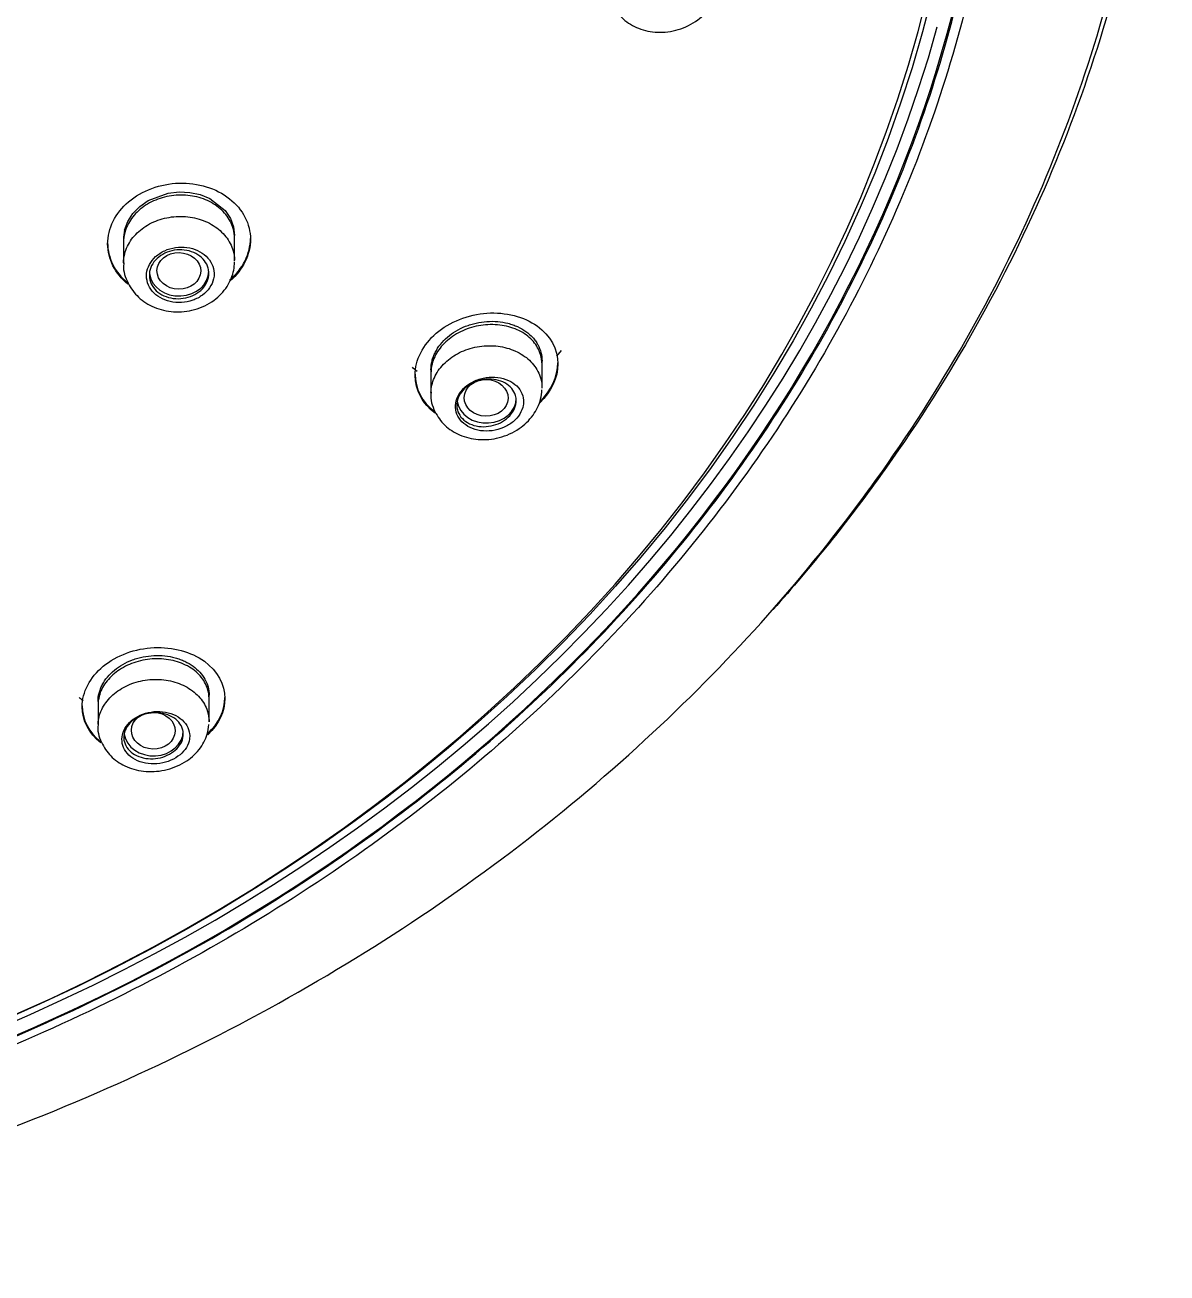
# Model space of a CAD drawing. Header units: millimetres. Extents: x -60 to 7633, y -2614 to 2146.
# Drawn here: x 3037.52 to 3066.31, y 985.92 to 1017.37 of the extents above; entities that cross this region are included whole.
import ezdxf

# ---------------------------------------------------------------- set-up
doc = ezdxf.new("R2010")
doc.units = ezdxf.units.MM
doc.layers.get('0').update_dxf_attribs({"color": 250})

msp = doc.modelspace()

# ---------------------------------------------------------------- linework, layer by layer
at = {"linetype": 'Continuous'}
for p, q in [((3040.415, 1012.802), (3040.627, 1012.951)), ((3040.627, 1012.951), (3041.133, 1013.137)), ((3041.133, 1013.137), (3041.405, 1013.168)), ((3041.405, 1013.168), (3041.679, 1013.154)), ((3041.679, 1013.154), (3041.94, 1013.097)), ((3041.94, 1013.097), (3042.182, 1012.998)), ((3042.182, 1012.998), (3042.568, 1012.695)), ((3040.111, 1012.419), (3040.24, 1012.622)), ((3040.24, 1012.622), (3040.415, 1012.802)), ((3042.568, 1012.695), (3042.697, 1012.5)), ((3040.031, 1012.201), (3040.111, 1012.419)), ((3042.697, 1012.5), (3042.777, 1012.288)), ((3040.004, 1011.976), (3040.004, 1011.364)), ((3042.777, 1012.288), (3042.804, 1012.065)), ((3042.804, 1011.418), (3042.804, 1012.073)), ((3050.928, 1009.026), (3051.044, 1009.17)), ((3050.555, 1008.219), (3050.555, 1008.929)), ((3047.755, 1008.684), (3047.755, 1008.088)), ((3042.161, 999.811), (3042.161, 1000.538)), ((3039.361, 1000.319), (3039.361, 999.715))]:
    msp.add_line(p, q, dxfattribs=at)
msp.add_arc((3040.956, 1011.976), 0.952, 166.3593, 180.0769, dxfattribs=at)
for centre, major_axis, ratio in [((3016.592, 1025.663), (44.7, 0), 0.838671), ((3041.399, 1011.175), (-0.552, 0.007), 0.836504), ((3049.146, 1007.975), (-0.554, 0.012), 0.834677), ((3040.754, 999.588), (-0.552, 0.014), 0.839811)]:
    msp.add_ellipse(centre, major_axis=major_axis, ratio=ratio, dxfattribs=at)
for centre, major_axis, start_param, end_param in [((3016.592, 1025.749), (-45.35, 0), 1.980202, 3.571695), ((3016.592, 1025.541), (-44.564, 0), 0.079176, 3.011959), ((3016.592, 1025.886), (-45.1, 0), 0.292927, 2.913253), ((3041.404, 1011.172), (-0.75, 0), 0.116415, 3.141593), ((3049.155, 1007.97), (-0.75, 0), 0.13878, 3.141593), ((3040.761, 999.581), (-0.75, 0), 0.136095, 3.141593)]:
    msp.add_ellipse(centre, major_axis=major_axis, ratio=0.838671, start_param=start_param, end_param=end_param, dxfattribs=at)
for points, knots in [([(3058.813, 1005.68), (3058.864, 1005.751), (3058.915, 1005.822), (3060.6, 1008.164), (3061.989, 1010.596), (3064.149, 1015.564), (3064.943, 1018.121), (3065.949, 1023.386), (3066.152, 1026.074), (3065.93, 1031.416), (3065.514, 1034.046), (3064.092, 1039.223), (3063.074, 1041.779), (3060.499, 1046.623), (3058.929, 1048.947), (3055.276, 1053.318), (3053.228, 1055.327), (3048.694, 1058.997), (3046.178, 1060.674), (3040.87, 1063.563), (3038.079, 1064.784), (3032.218, 1066.772), (3029.133, 1067.536), (3022.932, 1068.547), (3019.786, 1068.807), (3016.592, 1068.809)], [0, 0, 0, 0, 0.002831, 0.002831, 0.093483, 0.093483, 0.184134, 0.184134, 0.274786, 0.274786, 0.365438, 0.365438, 0.45609, 0.45609, 0.546741, 0.546741, 0.637393, 0.637393, 0.728045, 0.728045, 0.818697, 0.818697, 0.909348, 0.909348, 1, 1, 1, 1]), ([(3033.944, 1066.532), (3034.37, 1066.399), (3034.794, 1066.261), (3038.155, 1065.12), (3040.956, 1063.894), (3046.282, 1060.994), (3048.806, 1059.311), (3053.355, 1055.627), (3055.41, 1053.61), (3059.075, 1049.222), (3060.649, 1046.89), (3063.232, 1042.028), (3064.252, 1039.463), (3065.677, 1034.267), (3066.093, 1031.628), (3066.313, 1026.266), (3066.108, 1023.569), (3065.095, 1018.286), (3064.297, 1015.72), (3062.126, 1010.735), (3060.73, 1008.295), (3058.25, 1004.851), (3057.348, 1003.725), (3056.382, 1002.639)], [0, 0, 0, 0, 0.014806, 0.014806, 0.118386, 0.118386, 0.221967, 0.221967, 0.325547, 0.325547, 0.429127, 0.429127, 0.532707, 0.532707, 0.636287, 0.636287, 0.739867, 0.739867, 0.843448, 0.843448, 0.947028, 0.947028, 1, 1, 1, 1]), ([(3016.592, 1064.053), (3017.962, 1064.053), (3019.356, 1064.001), (3022.091, 1063.793), (3023.449, 1063.638), (3027.494, 1063.018), (3030.176, 1062.393), (3035.329, 1060.757), (3037.794, 1059.753), (3042.504, 1057.374), (3044.754, 1055.988), (3048.862, 1052.947), (3050.742, 1051.281), (3054.15, 1047.655), (3055.669, 1045.696), (3058.227, 1041.639), (3059.286, 1039.522), (3060.951, 1035.106), (3061.541, 1032.836), (3062.224, 1028.285), (3062.322, 1025.988), (3062.015, 1021.347), (3061.612, 1019.067), (3060.332, 1014.608), (3059.448, 1012.414), (3057.207, 1008.174), (3055.874, 1006.167), (3052.796, 1002.374), (3051.032, 1000.571), (3047.162, 997.28), (3045.073, 995.799), (3040.591, 993.159), (3038.18, 991.994), (3033.146, 990.053), (3030.526, 989.275), (3027.838, 988.702)], [0, 0, 0, 0, 0.03125, 0.03125, 0.0625, 0.0625, 0.125, 0.125, 0.1875, 0.1875, 0.25, 0.25, 0.3125, 0.3125, 0.375, 0.375, 0.4375, 0.4375, 0.5, 0.5, 0.5625, 0.5625, 0.625, 0.625, 0.6875, 0.6875, 0.75, 0.75, 0.8125, 0.8125, 0.875, 0.875, 0.9375, 0.9375, 1, 1, 1, 1]), ([(3027.775, 988.873), (3030.448, 989.443), (3033.03, 990.209), (3038.014, 992.127), (3040.419, 993.285), (3044.88, 995.908), (3046.959, 997.38), (3050.812, 1000.651), (3052.569, 1002.442), (3055.634, 1006.214), (3056.961, 1008.209), (3059.194, 1012.425), (3060.075, 1014.608), (3061.352, 1019.042), (3061.754, 1021.309), (3062.063, 1025.926), (3061.967, 1028.211), (3061.291, 1032.738), (3060.704, 1034.996), (3059.051, 1039.39), (3057.999, 1041.496), (3055.456, 1045.533), (3053.947, 1047.481), (3050.558, 1051.089), (3048.688, 1052.747), (3044.604, 1055.773), (3042.365, 1057.152), (3037.681, 1059.519), (3035.23, 1060.518), (3030.104, 1062.146), (3027.436, 1062.768), (3022.071, 1063.59), (3019.351, 1063.799), (3016.592, 1063.798)], [0, 0, 0, 0, 0.0625, 0.0625, 0.125, 0.125, 0.1875, 0.1875, 0.25, 0.25, 0.3125, 0.3125, 0.375, 0.375, 0.4375, 0.4375, 0.5, 0.5, 0.5625, 0.5625, 0.625, 0.625, 0.6875, 0.6875, 0.75, 0.75, 0.8125, 0.8125, 0.875, 0.875, 0.9375, 0.9375, 1, 1, 1, 1]), ([(3052.232, 1018.388), (3052.228, 1018.364), (3052.2, 1018.199), (3052.315, 1017.866), (3052.584, 1017.506), (3052.986, 1017.263), (3053.473, 1017.162), (3054.005, 1017.229), (3054.488, 1017.471), (3054.838, 1017.836), (3055, 1018.214), (3055.016, 1018.428), (3055.022, 1018.513)], [0, 0, 0, 0, 0.016173, 0.130225, 0.23855, 0.347603, 0.463196, 0.586212, 0.714285, 0.831697, 0.942809, 1, 1, 1, 1]), ([(3039.604, 1011.855), (3039.604, 1012.246), (3039.8, 1012.635), (3040.465, 1013.2), (3040.936, 1013.374), (3041.875, 1013.402), (3042.341, 1013.26), (3043.013, 1012.731), (3043.204, 1012.355), (3043.204, 1011.592), (3043.016, 1011.207), (3042.694, 1010.924)], [0, 0, 0, 0, 0.2006761, 0.2006761, 0.4013521, 0.4013521, 0.6020282, 0.6020282, 0.8027042, 0.8027042, 1, 1, 1, 1]), ([(3042.804, 1011.982), (3042.804, 1012.071), (3042.791, 1012.16), (3042.767, 1012.245), (3042.731, 1012.369), (3042.668, 1012.488), (3042.584, 1012.593), (3042.499, 1012.699), (3042.391, 1012.793), (3042.267, 1012.868), (3042.144, 1012.944), (3042.002, 1013.002), (3041.853, 1013.039), (3041.704, 1013.076), (3041.545, 1013.091), (3041.388, 1013.085), (3041.231, 1013.079), (3041.072, 1013.05), (3040.924, 1013.001), (3040.777, 1012.953), (3040.637, 1012.883), (3040.515, 1012.798), (3040.395, 1012.712), (3040.289, 1012.609), (3040.208, 1012.497), (3040.126, 1012.385), (3040.067, 1012.26), (3040.035, 1012.133), (3040.014, 1012.054), (3040.004, 1011.974), (3040.004, 1011.894)], [0, 0, 0, 0, 0.074112, 0.074112, 0.074112, 0.181376, 0.181376, 0.181376, 0.288909, 0.288909, 0.288909, 0.396638, 0.396638, 0.396638, 0.50441, 0.50441, 0.50441, 0.612069, 0.612069, 0.612069, 0.719521, 0.719521, 0.719521, 0.826759, 0.826759, 0.826759, 0.933861, 0.933861, 0.933861, 1, 1, 1, 1]), ([(3040.004, 1011.375), (3040.005, 1011.453), (3040.016, 1011.531), (3040.035, 1011.607), (3040.068, 1011.734), (3040.128, 1011.859), (3040.209, 1011.972), (3040.291, 1012.084), (3040.397, 1012.186), (3040.518, 1012.27), (3040.639, 1012.355), (3040.779, 1012.423), (3040.926, 1012.47), (3041.073, 1012.517), (3041.232, 1012.544), (3041.388, 1012.549), (3041.545, 1012.553), (3041.704, 1012.535), (3041.852, 1012.496), (3042.001, 1012.458), (3042.143, 1012.397), (3042.266, 1012.32), (3042.39, 1012.242), (3042.498, 1012.146), (3042.583, 1012.038), (3042.668, 1011.93), (3042.731, 1011.809), (3042.767, 1011.683), (3042.789, 1011.604), (3042.802, 1011.523), (3042.804, 1011.442)], [0, 0, 0, 0, 0.0646351, 0.0646351, 0.0646351, 0.1730535, 0.1730535, 0.1730535, 0.2814233, 0.2814233, 0.2814233, 0.3897945, 0.3897945, 0.3897945, 0.4982163, 0.4982163, 0.4982163, 0.6067187, 0.6067187, 0.6067187, 0.7152996, 0.7152996, 0.7152996, 0.8239231, 0.8239231, 0.8239231, 0.9325318, 0.9325318, 0.9325318, 1, 1, 1, 1]), ([(3042.288, 1011.117), (3042.286, 1011.196), (3042.267, 1011.274), (3042.234, 1011.346), (3042.2, 1011.418), (3042.151, 1011.486), (3042.09, 1011.544), (3042.028, 1011.602), (3041.954, 1011.652), (3041.872, 1011.689), (3041.789, 1011.727), (3041.697, 1011.753), (3041.603, 1011.766), (3041.51, 1011.779), (3041.411, 1011.778), (3041.316, 1011.764), (3041.221, 1011.75), (3041.128, 1011.723), (3041.043, 1011.684), (3040.958, 1011.646), (3040.88, 1011.595), (3040.814, 1011.536), (3040.749, 1011.477), (3040.695, 1011.408), (3040.657, 1011.336), (3040.618, 1011.263), (3040.594, 1011.185), (3040.587, 1011.107), (3040.579, 1011.029), (3040.587, 1010.949), (3040.611, 1010.875), (3040.635, 1010.8), (3040.676, 1010.728), (3040.729, 1010.665), (3040.782, 1010.602), (3040.849, 1010.545), (3040.926, 1010.501), (3041.002, 1010.456), (3041.09, 1010.422), (3041.181, 1010.401), (3041.273, 1010.381), (3041.37, 1010.373), (3041.466, 1010.379), (3041.562, 1010.385), (3041.658, 1010.404), (3041.748, 1010.435), (3041.837, 1010.467), (3041.921, 1010.511), (3041.993, 1010.565), (3042.065, 1010.618), (3042.128, 1010.682), (3042.175, 1010.751), (3042.222, 1010.82), (3042.256, 1010.896), (3042.274, 1010.973), (3042.285, 1011.021), (3042.289, 1011.069), (3042.288, 1011.117)], [0, 0, 0, 0, 0.05373, 0.05373, 0.05373, 0.107449, 0.107449, 0.107449, 0.161328, 0.161328, 0.161328, 0.215347, 0.215347, 0.215347, 0.269361, 0.269361, 0.269361, 0.32324, 0.32324, 0.32324, 0.376913, 0.376913, 0.376913, 0.4304, 0.4304, 0.4304, 0.483794, 0.483794, 0.483794, 0.537223, 0.537223, 0.537223, 0.590801, 0.590801, 0.590801, 0.644585, 0.644585, 0.644585, 0.698548, 0.698548, 0.698548, 0.752583, 0.752583, 0.752583, 0.806545, 0.806545, 0.806545, 0.860313, 0.860313, 0.860313, 0.913851, 0.913851, 0.913851, 0.967232, 0.967232, 0.967232, 1, 1, 1, 1]), ([(3042.154, 1011.114), (3042.154, 1011.045), (3042.14, 1010.975), (3042.112, 1010.91), (3042.084, 1010.844), (3042.043, 1010.781), (3041.991, 1010.725), (3041.938, 1010.67), (3041.874, 1010.621), (3041.803, 1010.582), (3041.732, 1010.543), (3041.653, 1010.513), (3041.571, 1010.496), (3041.489, 1010.478), (3041.403, 1010.471), (3041.32, 1010.476), (3041.237, 1010.481), (3041.154, 1010.498), (3041.078, 1010.526), (3041.002, 1010.553), (3040.932, 1010.592), (3040.873, 1010.639), (3040.813, 1010.686), (3040.763, 1010.743), (3040.727, 1010.804), (3040.691, 1010.865), (3040.667, 1010.933), (3040.659, 1011.001), (3040.65, 1011.07), (3040.655, 1011.141), (3040.674, 1011.209), (3040.693, 1011.276), (3040.727, 1011.342), (3040.772, 1011.402), (3040.817, 1011.461), (3040.875, 1011.515), (3040.941, 1011.56), (3041.007, 1011.604), (3041.083, 1011.64), (3041.162, 1011.665), (3041.241, 1011.69), (3041.326, 1011.704), (3041.41, 1011.706), (3041.494, 1011.708), (3041.579, 1011.698), (3041.658, 1011.677), (3041.737, 1011.656), (3041.812, 1011.624), (3041.877, 1011.582), (3041.943, 1011.541), (3042, 1011.489), (3042.044, 1011.432), (3042.088, 1011.375), (3042.12, 1011.31), (3042.138, 1011.243), (3042.149, 1011.201), (3042.154, 1011.157), (3042.154, 1011.114)], [0, 0, 0, 0, 0.053549, 0.053549, 0.053549, 0.107101, 0.107101, 0.107101, 0.160618, 0.160618, 0.160618, 0.21417, 0.21417, 0.21417, 0.267827, 0.267827, 0.267827, 0.321607, 0.321607, 0.321607, 0.375473, 0.375473, 0.375473, 0.429353, 0.429353, 0.429353, 0.483169, 0.483169, 0.483169, 0.536878, 0.536878, 0.536878, 0.59048, 0.59048, 0.59048, 0.644021, 0.644021, 0.644021, 0.697567, 0.697567, 0.697567, 0.751186, 0.751186, 0.751186, 0.804913, 0.804913, 0.804913, 0.858744, 0.858744, 0.858744, 0.912627, 0.912627, 0.912627, 0.966484, 0.966484, 0.966484, 1, 1, 1, 1]), ([(3040.015, 1011.377), (3040.011, 1011.352), (3039.984, 1011.189), (3040.099, 1010.857), (3040.365, 1010.492), (3040.772, 1010.233), (3041.27, 1010.117), (3041.81, 1010.171), (3042.291, 1010.403), (3042.633, 1010.759), (3042.783, 1011.122), (3042.799, 1011.323), (3042.804, 1011.398)], [0, 0, 0, 0, 0.017386, 0.129766, 0.239153, 0.35147, 0.470443, 0.595166, 0.724001, 0.839708, 0.949425, 1, 1, 1, 1]), ([(3047.355, 1008.547), (3047.355, 1008.928), (3047.553, 1009.317), (3048.225, 1009.894), (3048.698, 1010.079), (3049.637, 1010.142), (3050.099, 1010.024), (3050.764, 1009.549), (3050.955, 1009.201), (3050.955, 1008.49), (3050.788, 1008.132), (3050.498, 1007.848)], [0, 0, 0, 0, 0.203151, 0.203151, 0.406302, 0.406302, 0.609453, 0.609453, 0.812604, 0.812604, 1, 1, 1, 1]), ([(3050.555, 1008.82), (3050.555, 1008.906), (3050.542, 1008.99), (3050.518, 1009.07), (3050.482, 1009.187), (3050.42, 1009.297), (3050.338, 1009.394), (3050.253, 1009.492), (3050.145, 1009.577), (3050.022, 1009.645), (3049.898, 1009.712), (3049.754, 1009.763), (3049.604, 1009.792), (3049.453, 1009.821), (3049.291, 1009.829), (3049.132, 1009.815), (3048.974, 1009.801), (3048.813, 1009.766), (3048.664, 1009.711), (3048.517, 1009.656), (3048.377, 1009.581), (3048.256, 1009.492), (3048.136, 1009.404), (3048.032, 1009.299), (3047.952, 1009.186), (3047.873, 1009.074), (3047.815, 1008.951), (3047.784, 1008.828), (3047.765, 1008.752), (3047.755, 1008.676), (3047.755, 1008.6)], [0, 0, 0, 0, 0.073623, 0.073623, 0.073623, 0.180234, 0.180234, 0.180234, 0.288593, 0.288593, 0.288593, 0.398097, 0.398097, 0.398097, 0.507697, 0.507697, 0.507697, 0.616473, 0.616473, 0.616473, 0.723997, 0.723997, 0.723997, 0.830362, 0.830362, 0.830362, 0.936029, 0.936029, 0.936029, 1, 1, 1, 1]), ([(3047.816, 1009.013), (3047.829, 1009.049), (3047.845, 1009.086), (3047.899, 1009.191), (3047.942, 1009.259), (3048.045, 1009.388), (3048.105, 1009.45), (3048.235, 1009.562), (3048.307, 1009.614), (3048.462, 1009.706), (3048.543, 1009.746), (3048.67, 1009.796), (3048.714, 1009.811), (3048.802, 1009.838), (3048.847, 1009.85), (3048.982, 1009.881), (3049.073, 1009.894), (3049.256, 1009.907), (3049.348, 1009.906), (3049.526, 1009.89), (3049.613, 1009.875), (3049.739, 1009.843), (3049.781, 1009.83), (3049.861, 1009.802), (3049.9, 1009.787), (3050.012, 1009.736), (3050.083, 1009.695), (3050.212, 1009.603), (3050.269, 1009.552), (3050.345, 1009.469), (3050.368, 1009.44), (3050.411, 1009.38), (3050.431, 1009.349), (3050.484, 1009.253), (3050.51, 1009.187), (3050.546, 1009.049), (3050.555, 1008.976), (3050.555, 1008.904)], [0, 0, 0, 0, 0.034483, 0.034483, 0.103448, 0.103448, 0.172414, 0.172414, 0.241379, 0.241379, 0.310345, 0.310345, 0.344828, 0.344828, 0.37931, 0.37931, 0.448276, 0.448276, 0.517241, 0.517241, 0.586207, 0.586207, 0.62069, 0.62069, 0.655172, 0.655172, 0.724138, 0.724138, 0.793103, 0.793103, 0.827586, 0.827586, 0.862069, 0.862069, 0.931034, 0.931034, 1, 1, 1, 1]), ([(3047.756, 1008.114), (3047.757, 1008.175), (3047.765, 1008.235), (3047.778, 1008.295), (3047.807, 1008.421), (3047.862, 1008.547), (3047.939, 1008.661), (3048.017, 1008.774), (3048.119, 1008.88), (3048.237, 1008.968), (3048.354, 1009.056), (3048.491, 1009.13), (3048.636, 1009.184), (3048.781, 1009.237), (3048.938, 1009.272), (3049.094, 1009.284), (3049.25, 1009.297), (3049.41, 1009.288), (3049.559, 1009.258), (3049.71, 1009.228), (3049.854, 1009.176), (3049.981, 1009.107), (3050.108, 1009.038), (3050.221, 1008.949), (3050.31, 1008.848), (3050.399, 1008.747), (3050.467, 1008.631), (3050.507, 1008.509), (3050.533, 1008.433), (3050.549, 1008.353), (3050.553, 1008.272)], [0, 0, 0, 0, 0.051665, 0.051665, 0.051665, 0.161179, 0.161179, 0.161179, 0.270407, 0.270407, 0.270407, 0.379618, 0.379618, 0.379618, 0.489083, 0.489083, 0.489083, 0.59899, 0.59899, 0.59899, 0.709367, 0.709367, 0.709367, 0.820052, 0.820052, 0.820052, 0.930719, 0.930719, 0.930719, 1, 1, 1, 1]), ([(3047.755, 1008.681), (3047.755, 1008.682), (3047.755, 1008.682), (3047.755, 1008.683), (3047.755, 1008.757), (3047.764, 1008.831), (3047.791, 1008.94), (3047.802, 1008.977), (3047.816, 1009.013)], [0, 0, 0, 0, 0.004483, 0.004483, 0.004483, 0.668161, 0.668161, 1, 1, 1, 1]), ([(3050.496, 1007.874), (3050.788, 1008.159), (3050.955, 1008.516), (3050.955, 1008.858), (3050.955, 1008.858), (3050.955, 1008.858)], [0, 0, 0, 0, 0.999632, 0.999632, 1, 1, 1, 1]), ([(3050.088, 1007.916), (3050.083, 1007.992), (3050.061, 1008.066), (3050.025, 1008.134), (3049.988, 1008.201), (3049.936, 1008.263), (3049.872, 1008.315), (3049.808, 1008.367), (3049.73, 1008.411), (3049.645, 1008.442), (3049.56, 1008.473), (3049.464, 1008.492), (3049.367, 1008.498), (3049.271, 1008.503), (3049.17, 1008.495), (3049.073, 1008.474), (3048.977, 1008.453), (3048.883, 1008.419), (3048.799, 1008.374), (3048.716, 1008.33), (3048.641, 1008.275), (3048.578, 1008.212), (3048.517, 1008.151), (3048.467, 1008.081), (3048.433, 1008.009), (3048.399, 1007.937), (3048.379, 1007.86), (3048.376, 1007.785), (3048.372, 1007.71), (3048.384, 1007.635), (3048.411, 1007.566), (3048.438, 1007.495), (3048.482, 1007.429), (3048.537, 1007.372), (3048.593, 1007.314), (3048.663, 1007.264), (3048.742, 1007.227), (3048.822, 1007.188), (3048.912, 1007.161), (3049.006, 1007.148), (3049.101, 1007.134), (3049.201, 1007.134), (3049.3, 1007.148), (3049.397, 1007.161), (3049.495, 1007.188), (3049.585, 1007.227), (3049.673, 1007.265), (3049.756, 1007.316), (3049.826, 1007.374), (3049.894, 1007.431), (3049.953, 1007.498), (3049.996, 1007.568), (3050.038, 1007.637), (3050.067, 1007.711), (3050.081, 1007.785), (3050.088, 1007.829), (3050.091, 1007.873), (3050.088, 1007.916)], [0, 0, 0, 0, 0.05399, 0.05399, 0.05399, 0.107922, 0.107922, 0.107922, 0.162696, 0.162696, 0.162696, 0.218089, 0.218089, 0.218089, 0.273321, 0.273321, 0.273321, 0.327749, 0.327749, 0.327749, 0.381127, 0.381127, 0.381127, 0.433654, 0.433654, 0.433654, 0.485825, 0.485825, 0.485825, 0.538234, 0.538234, 0.538234, 0.591388, 0.591388, 0.591388, 0.645544, 0.645544, 0.645544, 0.700594, 0.700594, 0.700594, 0.75602, 0.75602, 0.75602, 0.811045, 0.811045, 0.811045, 0.864991, 0.864991, 0.864991, 0.917693, 0.917693, 0.917693, 0.969631, 0.969631, 0.969631, 1, 1, 1, 1]), ([(3049.905, 1007.906), (3049.905, 1007.841), (3049.891, 1007.773), (3049.864, 1007.709), (3049.837, 1007.644), (3049.796, 1007.582), (3049.744, 1007.526), (3049.693, 1007.47), (3049.63, 1007.42), (3049.561, 1007.379), (3049.491, 1007.338), (3049.413, 1007.305), (3049.333, 1007.283), (3049.252, 1007.261), (3049.167, 1007.249), (3049.084, 1007.249), (3049, 1007.249), (3048.917, 1007.26), (3048.84, 1007.282), (3048.763, 1007.305), (3048.691, 1007.339), (3048.631, 1007.382), (3048.57, 1007.424), (3048.519, 1007.477), (3048.481, 1007.535), (3048.444, 1007.593), (3048.42, 1007.658), (3048.41, 1007.725), (3048.401, 1007.791), (3048.405, 1007.86), (3048.424, 1007.927), (3048.443, 1007.994), (3048.476, 1008.059), (3048.521, 1008.119), (3048.565, 1008.178), (3048.622, 1008.233), (3048.687, 1008.279), (3048.751, 1008.325), (3048.826, 1008.363), (3048.904, 1008.391), (3048.982, 1008.419), (3049.066, 1008.437), (3049.149, 1008.444), (3049.233, 1008.45), (3049.318, 1008.446), (3049.397, 1008.43), (3049.477, 1008.414), (3049.553, 1008.387), (3049.62, 1008.351), (3049.686, 1008.314), (3049.745, 1008.267), (3049.79, 1008.213), (3049.835, 1008.16), (3049.869, 1008.098), (3049.887, 1008.034), (3049.899, 1007.992), (3049.905, 1007.949), (3049.905, 1007.906)], [0, 0, 0, 0, 0.052785, 0.052785, 0.052785, 0.105587, 0.105587, 0.105587, 0.158172, 0.158172, 0.158172, 0.210962, 0.210962, 0.210962, 0.264381, 0.264381, 0.264381, 0.318538, 0.318538, 0.318538, 0.3732, 0.3732, 0.3732, 0.427919, 0.427919, 0.427919, 0.482256, 0.482256, 0.482256, 0.535975, 0.535975, 0.535975, 0.589107, 0.589107, 0.589107, 0.641904, 0.641904, 0.641904, 0.694724, 0.694724, 0.694724, 0.747916, 0.747916, 0.747916, 0.801698, 0.801698, 0.801698, 0.856078, 0.856078, 0.856078, 0.910807, 0.910807, 0.910807, 0.965446, 0.965446, 0.965446, 1, 1, 1, 1]), ([(3047.764, 1008.119), (3047.76, 1008.102), (3047.729, 1007.947), (3047.834, 1007.623), (3048.087, 1007.266), (3048.475, 1007.015), (3048.955, 1006.899), (3049.489, 1006.946), (3049.982, 1007.167), (3050.345, 1007.513), (3050.523, 1007.88), (3050.546, 1008.093), (3050.554, 1008.18)], [0, 0, 0, 0, 0.011582, 0.125044, 0.232467, 0.341209, 0.457643, 0.582142, 0.711347, 0.829251, 0.940194, 1, 1, 1, 1]), ([(3020.022, 985.917), (3023.207, 986.104), (3026.335, 986.546), (3032.418, 987.909), (3035.405, 988.839), (3041.123, 991.179), (3043.81, 992.561), (3048.85, 995.738), (3051.225, 997.557), (3055.393, 1001.438), (3057.216, 1003.489), (3058.813, 1005.68)], [0, 0, 0, 0, 0.201257, 0.201257, 0.402514, 0.402514, 0.603771, 0.603771, 0.805028, 0.805028, 1, 1, 1, 1]), ([(3038.961, 1000.189), (3038.961, 1000.559), (3039.157, 1000.934), (3039.828, 1001.486), (3040.303, 1001.66), (3041.246, 1001.703), (3041.71, 1001.576), (3042.373, 1001.097), (3042.562, 1000.754), (3042.561, 1000.079), (3042.404, 999.749), (3042.131, 999.486)], [0, 0, 0, 0, 0.204242, 0.204242, 0.408483, 0.408483, 0.612725, 0.612725, 0.816966, 0.816966, 1, 1, 1, 1]), ([(3039.361, 1000.319), (3039.361, 1000.391), (3039.37, 1000.462), (3039.397, 1000.568), (3039.408, 1000.603), (3039.435, 1000.673), (3039.451, 1000.708), (3039.504, 1000.809), (3039.547, 1000.875), (3039.65, 1000.999), (3039.709, 1001.058), (3039.84, 1001.165), (3039.911, 1001.214), (3040.066, 1001.302), (3040.148, 1001.34), (3040.275, 1001.387), (3040.319, 1001.401), (3040.407, 1001.426), (3040.452, 1001.437), (3040.589, 1001.464), (3040.68, 1001.475), (3040.863, 1001.484), (3040.956, 1001.481), (3041.135, 1001.462), (3041.222, 1001.446), (3041.348, 1001.411), (3041.39, 1001.398), (3041.47, 1001.369), (3041.509, 1001.353), (3041.622, 1001.3), (3041.692, 1001.259), (3041.821, 1001.166), (3041.878, 1001.116), (3041.978, 1001.006), (3042.022, 1000.946), (3042.091, 1000.821), (3042.117, 1000.756), (3042.152, 1000.622), (3042.161, 1000.552), (3042.161, 1000.482)], [0, 0, 0, 0, 0.062498, 0.062498, 0.093748, 0.093748, 0.124998, 0.124998, 0.187498, 0.187498, 0.249998, 0.249998, 0.312498, 0.312498, 0.374998, 0.374998, 0.406248, 0.406248, 0.437499, 0.437499, 0.499999, 0.499999, 0.562499, 0.562499, 0.624999, 0.624999, 0.656249, 0.656249, 0.687499, 0.687499, 0.749999, 0.749999, 0.8125, 0.8125, 0.875, 0.875, 0.9375, 0.9375, 1, 1, 1, 1]), ([(3042.161, 1000.399), (3042.161, 1000.483), (3042.148, 1000.565), (3042.124, 1000.644), (3042.087, 1000.759), (3042.024, 1000.869), (3041.939, 1000.965), (3041.854, 1001.063), (3041.743, 1001.149), (3041.618, 1001.217), (3041.492, 1001.285), (3041.347, 1001.336), (3041.196, 1001.366), (3041.045, 1001.396), (3040.884, 1001.406), (3040.725, 1001.394), (3040.568, 1001.383), (3040.409, 1001.35), (3040.262, 1001.299), (3040.116, 1001.248), (3039.978, 1001.178), (3039.858, 1001.093), (3039.74, 1001.009), (3039.637, 1000.909), (3039.557, 1000.802), (3039.478, 1000.694), (3039.421, 1000.576), (3039.39, 1000.456), (3039.371, 1000.384), (3039.361, 1000.31), (3039.361, 1000.237)], [0, 0, 0, 0, 0.074426, 0.074426, 0.074426, 0.182887, 0.182887, 0.182887, 0.292449, 0.292449, 0.292449, 0.402053, 0.402053, 0.402053, 0.510799, 0.510799, 0.510799, 0.618286, 0.618286, 0.618286, 0.724629, 0.724629, 0.724629, 0.830303, 0.830303, 0.830303, 0.93595, 0.93595, 0.93595, 1, 1, 1, 1]), ([(3039.362, 999.75), (3039.364, 999.797), (3039.369, 999.843), (3039.378, 999.889), (3039.403, 1000.013), (3039.454, 1000.138), (3039.529, 1000.251), (3039.603, 1000.363), (3039.702, 1000.468), (3039.818, 1000.556), (3039.933, 1000.644), (3040.068, 1000.718), (3040.212, 1000.772), (3040.355, 1000.825), (3040.511, 1000.86), (3040.667, 1000.874), (3040.822, 1000.887), (3040.982, 1000.88), (3041.132, 1000.851), (3041.283, 1000.823), (3041.429, 1000.774), (3041.558, 1000.707), (3041.687, 1000.64), (3041.802, 1000.554), (3041.894, 1000.456), (3041.987, 1000.358), (3042.058, 1000.245), (3042.103, 1000.126), (3042.132, 1000.051), (3042.15, 999.973), (3042.157, 999.894)], [0, 0, 0, 0, 0.04076, 0.04076, 0.04076, 0.152106, 0.152106, 0.152106, 0.262977, 0.262977, 0.262977, 0.373535, 0.373535, 0.373535, 0.484043, 0.484043, 0.484043, 0.594781, 0.594781, 0.594781, 0.705951, 0.705951, 0.705951, 0.817604, 0.817604, 0.817604, 0.929596, 0.929596, 0.929596, 1, 1, 1, 1]), ([(3042.128, 999.511), (3042.405, 999.776), (3042.56, 1000.105), (3042.561, 1000.426), (3042.561, 1000.426), (3042.561, 1000.427)], [0, 0, 0, 0, 0.998216, 0.998216, 1, 1, 1, 1]), ([(3041.67, 999.505), (3041.663, 999.579), (3041.638, 999.653), (3041.598, 999.719), (3041.558, 999.785), (3041.503, 999.846), (3041.435, 999.897), (3041.368, 999.948), (3041.287, 999.99), (3041.199, 1000.019), (3041.112, 1000.048), (3041.015, 1000.066), (3040.918, 1000.07), (3040.822, 1000.074), (3040.722, 1000.065), (3040.627, 1000.044), (3040.534, 1000.023), (3040.443, 999.989), (3040.362, 999.946), (3040.282, 999.903), (3040.21, 999.849), (3040.151, 999.789), (3040.092, 999.729), (3040.045, 999.662), (3040.014, 999.592), (3039.982, 999.522), (3039.965, 999.447), (3039.964, 999.375), (3039.962, 999.301), (3039.977, 999.228), (3040.007, 999.16), (3040.037, 999.091), (3040.083, 999.026), (3040.142, 998.971), (3040.202, 998.914), (3040.275, 998.866), (3040.357, 998.83), (3040.44, 998.794), (3040.533, 998.769), (3040.628, 998.757), (3040.723, 998.745), (3040.824, 998.747), (3040.921, 998.761), (3041.017, 998.775), (3041.112, 998.802), (3041.198, 998.84), (3041.283, 998.877), (3041.362, 998.925), (3041.428, 998.981), (3041.494, 999.035), (3041.549, 999.099), (3041.589, 999.165), (3041.629, 999.232), (3041.656, 999.304), (3041.667, 999.375), (3041.674, 999.419), (3041.675, 999.462), (3041.67, 999.505)], [0, 0, 0, 0, 0.055073, 0.055073, 0.055073, 0.110117, 0.110117, 0.110117, 0.165534, 0.165534, 0.165534, 0.220691, 0.220691, 0.220691, 0.274984, 0.274984, 0.274984, 0.328232, 0.328232, 0.328232, 0.38068, 0.38068, 0.38068, 0.432849, 0.432849, 0.432849, 0.485331, 0.485331, 0.485331, 0.53861, 0.53861, 0.53861, 0.5929, 0.5929, 0.5929, 0.648037, 0.648037, 0.648037, 0.703458, 0.703458, 0.703458, 0.758373, 0.758373, 0.758373, 0.81215, 0.81215, 0.81215, 0.864713, 0.864713, 0.864713, 0.916612, 0.916612, 0.916612, 0.968712, 0.968712, 0.968712, 1, 1, 1, 1]), ([(3041.511, 999.501), (3041.511, 999.437), (3041.497, 999.371), (3041.47, 999.309), (3041.442, 999.247), (3041.4, 999.186), (3041.348, 999.133), (3041.296, 999.08), (3041.232, 999.032), (3041.162, 998.994), (3041.092, 998.956), (3041.014, 998.926), (3040.933, 998.906), (3040.853, 998.887), (3040.768, 998.878), (3040.686, 998.879), (3040.603, 998.881), (3040.52, 998.893), (3040.445, 998.916), (3040.369, 998.939), (3040.298, 998.972), (3040.237, 999.014), (3040.177, 999.057), (3040.125, 999.108), (3040.088, 999.165), (3040.051, 999.222), (3040.026, 999.286), (3040.016, 999.351), (3040.007, 999.415), (3040.011, 999.483), (3040.031, 999.548), (3040.05, 999.613), (3040.083, 999.677), (3040.129, 999.734), (3040.173, 999.792), (3040.231, 999.844), (3040.297, 999.888), (3040.362, 999.931), (3040.437, 999.967), (3040.515, 999.992), (3040.593, 1000.017), (3040.677, 1000.033), (3040.76, 1000.038), (3040.843, 1000.042), (3040.928, 1000.036), (3041.006, 1000.019), (3041.085, 1000.002), (3041.161, 999.974), (3041.226, 999.938), (3041.293, 999.901), (3041.351, 999.855), (3041.396, 999.802), (3041.441, 999.749), (3041.474, 999.689), (3041.493, 999.626), (3041.505, 999.586), (3041.511, 999.543), (3041.511, 999.501)], [0, 0, 0, 0, 0.053397, 0.053397, 0.053397, 0.10683, 0.10683, 0.10683, 0.159759, 0.159759, 0.159759, 0.212346, 0.212346, 0.212346, 0.265125, 0.265125, 0.265125, 0.318524, 0.318524, 0.318524, 0.372664, 0.372664, 0.372664, 0.427318, 0.427318, 0.427318, 0.482041, 0.482041, 0.482041, 0.536393, 0.536393, 0.536393, 0.590129, 0.590129, 0.590129, 0.643274, 0.643274, 0.643274, 0.696075, 0.696075, 0.696075, 0.74889, 0.74889, 0.74889, 0.802069, 0.802069, 0.802069, 0.855835, 0.855835, 0.855835, 0.9102, 0.9102, 0.9102, 0.964926, 0.964926, 0.964926, 1, 1, 1, 1]), ([(3039.367, 999.757), (3039.365, 999.748), (3039.332, 999.603), (3039.427, 999.289), (3039.663, 998.931), (3040.039, 998.671), (3040.513, 998.539), (3041.05, 998.564), (3041.55, 998.761), (3041.924, 999.085), (3042.117, 999.442), (3042.147, 999.652), (3042.159, 999.74)], [0, 0, 0, 0, 0.006378, 0.119452, 0.226366, 0.335303, 0.452929, 0.578736, 0.708582, 0.827238, 0.938206, 1, 1, 1, 1])]:
    msp.add_open_spline(points, degree=3, knots=knots, dxfattribs=at)
for points in [[(3042.679, 1010.939), (3043.013, 1011.225), (3043.204, 1011.613), (3043.204, 1011.996)], [(3039.604, 1011.883), (3039.604, 1011.504), (3039.787, 1011.14), (3040.099, 1010.879)], [(3040.113, 1010.84), (3039.793, 1011.102), (3039.604, 1011.472), (3039.604, 1011.855)], [(3047.406, 1008.642), (3047.365, 1008.675), (3047.326, 1008.709), (3047.288, 1008.745)], [(3047.355, 1008.574), (3047.355, 1008.208), (3047.535, 1007.866), (3047.841, 1007.628)], [(3047.86, 1007.586), (3047.543, 1007.823), (3047.355, 1008.173), (3047.355, 1008.547)], [(3038.989, 1000.335), (3038.953, 1000.364), (3038.919, 1000.393), (3038.886, 1000.424)], [(3038.961, 1000.217), (3038.961, 999.867), (3039.135, 999.538), (3039.432, 999.305)], [(3039.43, 999.28), (3039.135, 999.512), (3038.961, 999.841), (3038.961, 1000.189)], [(3042.157, 999.894), (3042.16, 999.867), (3042.161, 999.839), (3042.161, 999.812)]]:
    msp.add_open_spline(points, degree=3, dxfattribs=at)

doc.saveas('drawing.dxf')
